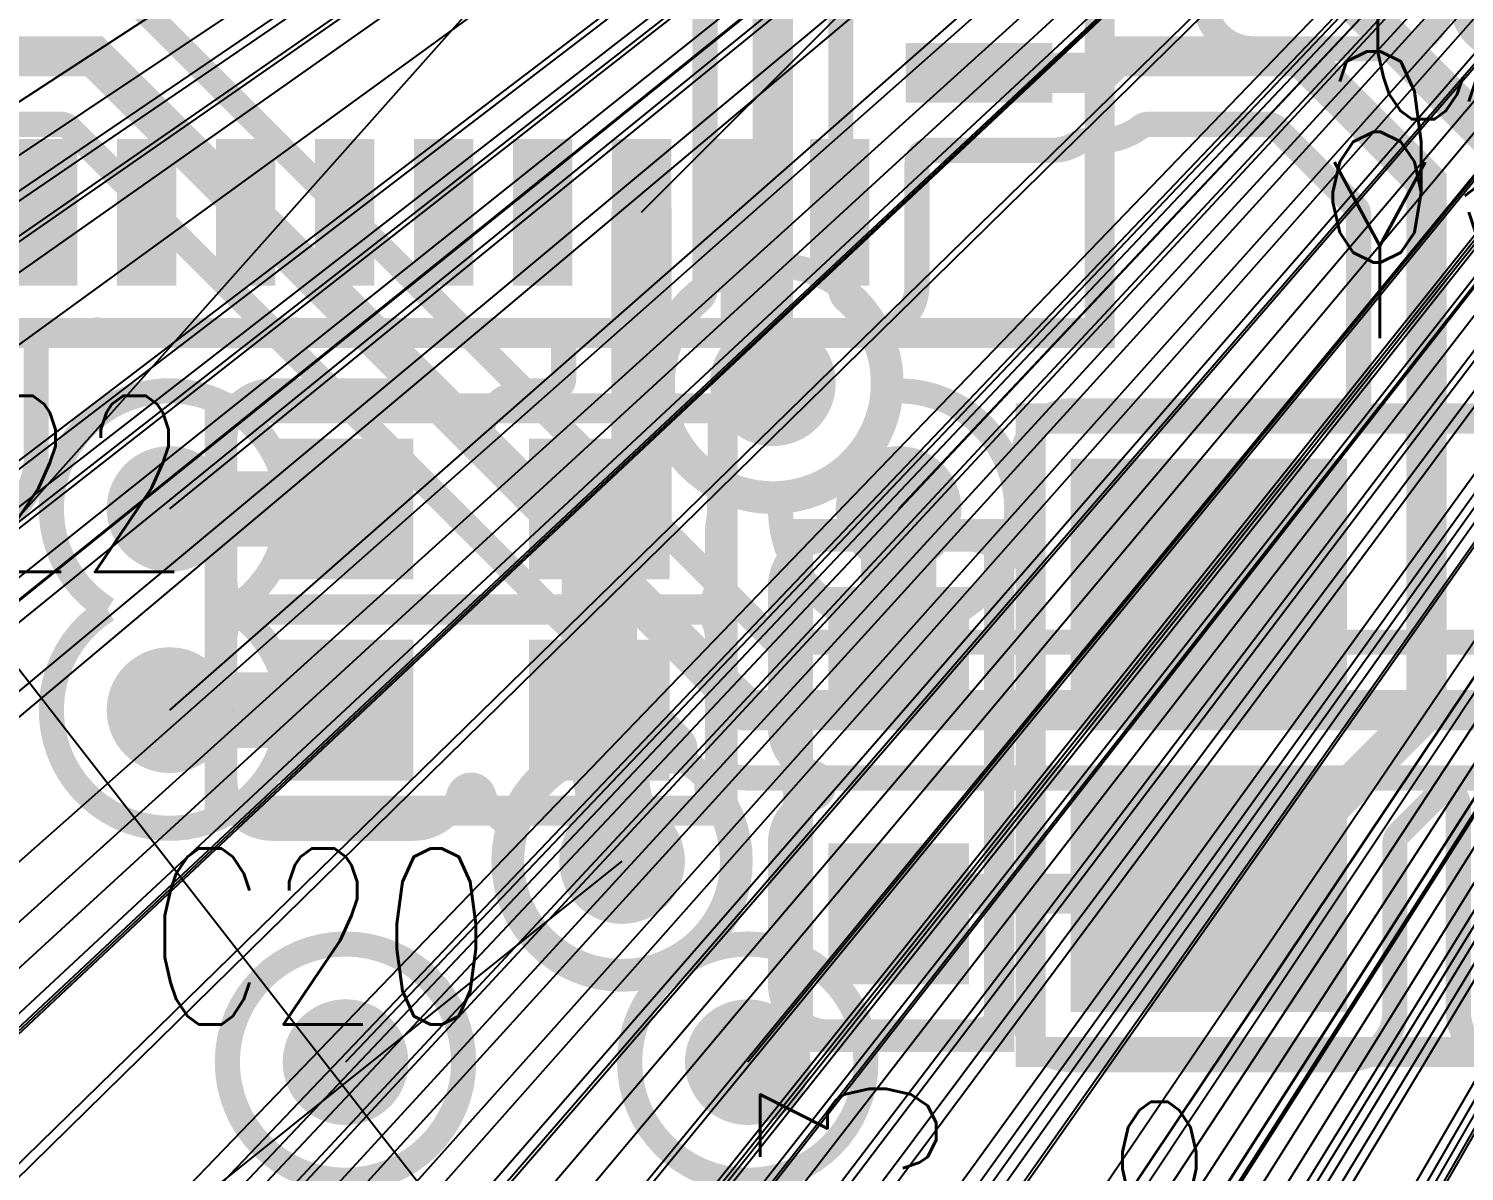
# Model space of a CAD drawing. Extents: x -1.33 to 3.2, y -3.63 to 2.02.
# Drawn here: x -0.368 to -0.0825, y 1.0183 to 1.2455 of the extents above; entities that cross this region are included whole.
import ezdxf
from ezdxf.enums import TextEntityAlignment as Align

# ---------------------------------------------------------------- set-up
doc = ezdxf.new("R2010")
doc.units = 0
for name, pattern in [('SIG_0', [2, 1, 1]), ('SIG_16', [2, 1, 1]), ('SIG_37', [2, 1, 1]), ('SIG_52', [2, 1, 1]), ('SIG_64', [2, 1, 1]), ('SIG_8', [2, 1, 1])]:
    doc.linetypes.add(name, pattern=pattern)
for name, color, linetype in [('ATTRIBUTE_123', 255, 'CONTINUOUS'), ('DRIL_NPLTE_THRU_01', 16, 'CONTINUOUS'), ('DRIL_NPLTE_THRU_02', 106, 'CONTINUOUS'), ('DRIL_NPLTE_THRU_03', 255, 'CONTINUOUS'), ('DRIL_NPLTE_THRU_04', 176, 'CONTINUOUS'), ('DRIL_PLTE_THRU_01', 16, 'CONTINUOUS'), ('DRIL_PLTE_THRU_02', 106, 'CONTINUOUS'), ('DRIL_PLTE_THRU_03', 255, 'CONTINUOUS'), ('DRIL_PLTE_THRU_04', 176, 'CONTINUOUS'), ('DRIL_SYMBOL', 254, 'CONTINUOUS'), ('LINK_00', 254, 'CONTINUOUS'), ('PADS_BOT', 5, 'CONTINUOUS'), ('PADS_INNER', 1, 'CONTINUOUS'), ('PADS_TOP', 1, 'CONTINUOUS'), ('PART_NAME_123', 255, 'CONTINUOUS'), ('PART_NAME_124', 216, 'CONTINUOUS'), ('PART_TOP_2DLINE_123', 255, 'CONTINUOUS'), ('POUR_VIATHERM_01', 1, 'CONTINUOUS'), ('POUR_VIATHERM_02', 112, 'CONTINUOUS'), ('POUR_VIATHERM_03', 222, 'CONTINUOUS'), ('POUR_VIATHERM_04', 5, 'CONTINUOUS'), ('POUR_VOID_01', 1, 'CONTINUOUS'), ('POUR_VOID_02', 112, 'CONTINUOUS'), ('POUR_VOID_03', 222, 'CONTINUOUS'), ('POUR_VOID_04', 5, 'CONTINUOUS'), ('TRACE_01', 1, 'CONTINUOUS'), ('TRACE_04', 5, 'CONTINUOUS'), ('VIAPTS', 34, 'CONTINUOUS')]:
    doc.layers.add(name, color=color, linetype=linetype)
doc.styles.add('W0$005', font='simplex', dxfattribs={"width": 0.75})
doc.styles.add('W0$006', font='simplex', dxfattribs={"width": 0.75})

# ---------------------------------------------------------------- blocks, each defined once
blk = doc.blocks.new('POUR_VOID_695')
at = {"layer": 'POUR_VOID_01', "const_width": 0.005}
for points in [[(-17.0135, -16.6385, -0.331681), (-17.0226, -16.63171, 0.745359), (-17.0274, -16.63171, -0.208676), (-17.0323, -16.63752, 0.513651), (-17.03296, -16.64153), (-17.00545, -16.66904, -0.198912)], [(-17.01419, -16.8595, -0.414214), (-17.02369, -16.85), (-17.02369, -16.80882, 0.668179), (-17.02796, -16.80705), (-17.03557, -16.81467, 0.198912), (-17.03631, -16.81643), (-17.03631, -16.85, -0.414214), (-17.04581, -16.8595), (-17.10081, -16.8595, -0.343906), (-17.11002, -16.85231, 0.585379), (-17.11423, -16.85116, -0.201009), (-17.121, -16.854), (-17.149, -16.854, -0.414214), (-17.1585, -16.8445), (-17.1585, -16.8165, -0.331681), (-17.15171, -16.8074, 0.745359), (-17.15171, -16.8026, -0.331681), (-17.1585, -16.7935), (-17.1585, -16.7655, -0.414214), (-17.149, -16.756), (-17.121, -16.756, -0.190109), (-17.11451, -16.75856, 0.655977), (-17.11031, -16.75673), (-17.11031, -16.74, -0.414214), (-17.10081, -16.7305), (-17.046, -16.7305, 0.414214), (-17.0435, -16.728), (-17.0435, -16.69163, 0.198912), (-17.04423, -16.68986), (-17.05986, -16.67423, 0.198912), (-17.06163, -16.6735), (-17.08531, -16.6735, 0.164078), (-17.08682, -16.67401, -0.164079), (-17.095, -16.67677), (-17.09794, -16.67677, 0.143798), (-17.0993, -16.67716, -0.143799), (-17.10443, -16.67867), (-17.12883, -16.67867, 0.414214), (-17.13133, -16.68117), (-17.13133, -16.70557, -0.319083), (-17.1377, -16.71454, 0.414706), (-17.13924, -16.71773, -0.628636), (-17.16728, -16.74576, 0.516753), (-17.1706, -16.74812), (-17.1706, -16.75, -0.052694), (-17.17094, -16.75324, 0.052694), (-17.171, -16.75376), (-17.171, -16.764, -0.13165), (-17.17227, -16.76875, 0.267944), (-17.17227, -16.77125, -0.13165), (-17.171, -16.776), (-17.171, -16.804, -0.071856), (-17.17139, -16.80669, 0.209821), (-17.17113, -16.80868, -1.474766), (-17.21148, -16.81525, 0.342483), (-17.21279, -16.81248, -0.205913), (-17.2176, -16.80671, 0.745359), (-17.2224, -16.80671, -0.331681), (-17.2315, -16.8135), (-17.2595, -16.8135, -0.414214), (-17.269, -16.804), (-17.269, -16.776, -0.13165), (-17.26773, -16.77125, 0.267944), (-17.26773, -16.76875, -0.13165), (-17.269, -16.764), (-17.269, -16.736, -0.414214), (-17.2595, -16.7265), (-17.2315, -16.7265, -0.331681), (-17.2224, -16.73329, 0.745359), (-17.2176, -16.73329, -0.331681), (-17.2085, -16.7265), (-17.2041, -16.7265, 0.414214), (-17.2016, -16.724), (-17.2016, -16.71757, 0.414214), (-17.2041, -16.71507), (-17.21169, -16.71507, -0.083762), (-17.21481, -16.71454, 0.168706), (-17.21645, -16.71454, -0.083762), (-17.21957, -16.71507), (-17.23138, -16.71507, -0.083762), (-17.23449, -16.71454, 0.168706), (-17.23614, -16.71454, -0.083762), (-17.23925, -16.71507), (-17.25106, -16.71507, -0.083762), (-17.25418, -16.71454, 0.168706), (-17.25582, -16.71454, -0.083762), (-17.25894, -16.71507), (-17.27075, -16.71507, -0.083762), (-17.27386, -16.71454, 0.168706), (-17.27551, -16.71454, -0.083762), (-17.27862, -16.71507), (-17.29043, -16.71507, -0.083762), (-17.29355, -16.71454, 0.168706), (-17.29519, -16.71454, -0.083762), (-17.29831, -16.71507), (-17.304, -16.71507, 0.414214), (-17.3065, -16.71757), (-17.3065, -16.74, -0.198912), (-17.31045, -16.74955), (-17.32545, -16.76455, -0.198912)]]:
    blk.add_lwpolyline(points, format="xyb", dxfattribs=at)
blk = doc.blocks.new('POUR_OUTLINE_677')
blk.add_blockref('POUR_VOID_695', (0, 0))
blk = doc.blocks.new('POUR_VIATHERM_865')
at = {"layer": 'POUR_VIATHERM_01'}
for points in [[(-17.135, -16.7375), (-17.135, -16.7375)], [(-17.1475, -16.75), (-17.1475, -16.75)], [(-17.1225, -16.75), (-17.1225, -16.75)]]:
    blk.add_lwpolyline(points, dxfattribs=at)
blk = doc.blocks.new('POUR_VIATHERM_867')
at = {"layer": 'POUR_VIATHERM_01'}
for points in [[(-17.28, -16.7775), (-17.28, -16.7775)], [(-17.2925, -16.79), (-17.2925, -16.79)], [(-17.2675, -16.79), (-17.2675, -16.79)], [(-17.28, -16.8025), (-17.28, -16.8025)]]:
    blk.add_lwpolyline(points, dxfattribs=at)
blk = doc.blocks.new('POUR_VIATHERM_869')
at = {"layer": 'POUR_VIATHERM_01'}
for points in [[(-17.28, -16.7375), (-17.28, -16.7375)], [(-17.2925, -16.75), (-17.2925, -16.75)], [(-17.2675, -16.75), (-17.2675, -16.75)], [(-17.28, -16.7625), (-17.28, -16.7625)]]:
    blk.add_lwpolyline(points, dxfattribs=at)
blk = doc.blocks.new('POUR_VIATHERM_982')
at = {"layer": 'POUR_VIATHERM_01'}
for points in [[(-17.245, -16.8475), (-17.245, -16.8475)], [(-17.2575, -16.86), (-17.2575, -16.86)], [(-17.2325, -16.86), (-17.2325, -16.86)], [(-17.245, -16.8725), (-17.245, -16.8725)]]:
    blk.add_lwpolyline(points, dxfattribs=at)
blk = doc.blocks.new('POUR_VIATHERM_991')
at = {"layer": 'POUR_VIATHERM_01'}
for points in [[(-17.165, -16.8475), (-17.165, -16.8475)], [(-17.1775, -16.86), (-17.1775, -16.86)], [(-17.1525, -16.86), (-17.1525, -16.86)], [(-17.165, -16.8725), (-17.165, -16.8725)]]:
    blk.add_lwpolyline(points, dxfattribs=at)
blk = doc.blocks.new('POUR_HEADER_0')
for name in ['POUR_OUTLINE_677', 'POUR_VIATHERM_869', 'POUR_VIATHERM_865', 'POUR_VIATHERM_867', 'POUR_VIATHERM_982', 'POUR_VIATHERM_991']:
    blk.add_blockref(name, (18, 18))
blk = doc.blocks.new('POUR_VOID_27')
at = {"layer": 'POUR_VOID_04', "const_width": 0.005}
blk.add_lwpolyline([(-16.976, -16.501), (-16.976, -16.529, -0.13165), (-16.97727, -16.53375, 0.267944), (-16.97727, -16.53625, -0.13165), (-16.976, -16.541), (-16.976, -16.569, -0.13165), (-16.97727, -16.57375, 0.267944), (-16.97727, -16.57625, -0.13165), (-16.976, -16.581), (-16.976, -16.609, -0.13165), (-16.97727, -16.61375, 0.267944), (-16.97727, -16.61625, -0.13165), (-16.976, -16.621), (-16.976, -16.649, -0.414214), (-16.9855, -16.6585), (-17.0135, -16.6585, -0.331681), (-17.0226, -16.65171, 0.745359), (-17.0274, -16.65171, -0.331681), (-17.0365, -16.6585), (-17.0645, -16.6585, -0.414214), (-17.074, -16.649), (-17.074, -16.64608, 0.198912), (-17.07473, -16.64431), (-17.08138, -16.63766, 0.218659), (-17.08334, -16.63694, -1.078704), (-17.08334, -16.59306, 0.218659), (-17.08138, -16.59234), (-17.07473, -16.58569, 0.198912), (-17.074, -16.58392), (-17.074, -16.581, -0.13165), (-17.07273, -16.57625, 0.267944), (-17.07273, -16.57375, -0.13165), (-17.074, -16.569), (-17.074, -16.56108, 0.198912), (-17.07473, -16.55931), (-17.07709, -16.55695, 0.265683), (-17.07949, -16.5563, -1.291875), (-17.07949, -16.5137, 0.265683), (-17.07709, -16.51305), (-17.07473, -16.51069, 0.198912), (-17.074, -16.50892), (-17.074, -16.50798, 0.52223), (-17.07737, -16.50563, -3.712306), (-17.06329, -16.48859, 0.463102), (-17.06083, -16.4915), (-17.0365, -16.4915, -0.331681), (-17.0274, -16.49829, 0.745359), (-17.0226, -16.49829, -0.331681), (-17.0135, -16.4915), (-16.9855, -16.4915, -0.414214)], format="xyb", close=True, dxfattribs=at)
blk = doc.blocks.new('POUR_VOID_12')
at = {"layer": 'POUR_VOID_04', "const_width": 0.005}
for points in [[(-16.71163, -16.8035), (-17.165, -16.8035, -0.090521), (-17.16977, -16.80263, 0.757219), (-17.17263, -16.8065, -8.133027), (-17.18101, -16.79992, 0.832548), (-17.17822, -16.79587), (-17.29986, -16.67423, 0.198912), (-17.30163, -16.6735), (-17.33, -16.6735, -0.198912), (-17.33955, -16.66955), (-17.35535, -16.65374, 0.927493), (-17.35913, -16.65699, -0.160097), (-17.3565, -16.665), (-17.3565, -16.70721, 0.529202), (-17.35308, -16.70954, -0.844903), (-17.33063, -16.74666, 0.218159), (-17.3315, -16.74855), (-17.3315, -16.84, -0.198912), (-17.33545, -16.84955), (-17.47577, -16.98986, 0.198912)], [(-17.1465, -16.37663), (-17.1465, -16.70645, 0.218159), (-17.14563, -16.70834, -2.690856), (-17.17437, -16.70834, 0.218159), (-17.1735, -16.70645), (-17.1735, -16.38363, 0.668179)], [(-17.28545, -16.65045), (-17.16014, -16.77577, 0.198912), (-17.15837, -16.7765), (-16.705, -16.7765, -0.198912)]]:
    blk.add_lwpolyline(points, format="xyb", dxfattribs=at)
blk = doc.blocks.new('POUR_OUTLINE_4')
for name in ['POUR_VOID_12', 'POUR_VOID_27']:
    blk.add_blockref(name, (0, 0))
blk = doc.blocks.new('POUR_VIATHERM_180')
at = {"layer": 'POUR_VIATHERM_04'}
for points in [[(-17.135, -16.7375), (-17.135, -16.7375)], [(-17.1475, -16.75), (-17.1475, -16.75)], [(-17.1225, -16.75), (-17.1225, -16.75)], [(-17.135, -16.7625), (-17.135, -16.7625)]]:
    blk.add_lwpolyline(points, dxfattribs=at)
blk = doc.blocks.new('POUR_VIATHERM_182')
at = {"layer": 'POUR_VIATHERM_04'}
for points in [[(-17.28, -16.7775), (-17.28, -16.7775)], [(-17.2925, -16.79), (-17.2925, -16.79)], [(-17.2675, -16.79), (-17.2675, -16.79)], [(-17.28, -16.8025), (-17.28, -16.8025)]]:
    blk.add_lwpolyline(points, dxfattribs=at)
blk = doc.blocks.new('POUR_VIATHERM_184')
at = {"layer": 'POUR_VIATHERM_04'}
for points in [[(-17.28, -16.7375), (-17.28, -16.7375)], [(-17.2925, -16.75), (-17.2925, -16.75)], [(-17.2675, -16.75), (-17.2675, -16.75)], [(-17.28, -16.7625), (-17.28, -16.7625)]]:
    blk.add_lwpolyline(points, dxfattribs=at)
blk = doc.blocks.new('POUR_VIATHERM_266')
at = {"layer": 'POUR_VIATHERM_04'}
for points in [[(-17.245, -16.8475), (-17.245, -16.8475)], [(-17.2575, -16.86), (-17.2575, -16.86)], [(-17.2325, -16.86), (-17.2325, -16.86)], [(-17.245, -16.8725), (-17.245, -16.8725)]]:
    blk.add_lwpolyline(points, dxfattribs=at)
blk = doc.blocks.new('POUR_VIATHERM_275')
at = {"layer": 'POUR_VIATHERM_04'}
for points in [[(-17.165, -16.8475), (-17.165, -16.8475)], [(-17.1775, -16.86), (-17.1775, -16.86)], [(-17.1525, -16.86), (-17.1525, -16.86)], [(-17.165, -16.8725), (-17.165, -16.8725)]]:
    blk.add_lwpolyline(points, dxfattribs=at)
blk = doc.blocks.new('POUR_HEADER_1')
for name in ['POUR_OUTLINE_4', 'POUR_VIATHERM_184', 'POUR_VIATHERM_180', 'POUR_VIATHERM_182', 'POUR_VIATHERM_266', 'POUR_VIATHERM_275']:
    blk.add_blockref(name, (18, 18))
blk = doc.blocks.new('POUR_VOID_1972')
at = {"layer": 'POUR_VOID_02', "const_width": 0.005}
blk.add_lwpolyline([(-17.1835, -16.725, 1), (-17.1365, -16.725, 1)], format="xyb", close=True, dxfattribs=at)
blk = doc.blocks.new('POUR_VOID_1971')
at = {"layer": 'POUR_VOID_02', "const_width": 0.005}
blk.add_lwpolyline([(-17.2135, -16.82, 1), (-17.1665, -16.82, 1)], format="xyb", close=True, dxfattribs=at)
blk = doc.blocks.new('POUR_OUTLINE_1921')
for name in ['POUR_VOID_1972', 'POUR_VOID_1971']:
    blk.add_blockref(name, (0, 0))
blk = doc.blocks.new('POUR_VIATHERM_2120')
at = {"layer": 'POUR_VIATHERM_02'}
for points in [[(-17.135, -16.7375), (-17.135, -16.7375)], [(-17.1475, -16.75), (-17.1475, -16.75)], [(-17.1225, -16.75), (-17.1225, -16.75)], [(-17.135, -16.7625), (-17.135, -16.7625)]]:
    blk.add_lwpolyline(points, dxfattribs=at)
blk = doc.blocks.new('POUR_VIATHERM_2122')
at = {"layer": 'POUR_VIATHERM_02'}
for points in [[(-17.28, -16.7775), (-17.28, -16.7775)], [(-17.2925, -16.79), (-17.2925, -16.79)], [(-17.2675, -16.79), (-17.2675, -16.79)], [(-17.28, -16.8025), (-17.28, -16.8025)]]:
    blk.add_lwpolyline(points, dxfattribs=at)
blk = doc.blocks.new('POUR_VIATHERM_2124')
at = {"layer": 'POUR_VIATHERM_02'}
for points in [[(-17.28, -16.7375), (-17.28, -16.7375)], [(-17.2925, -16.75), (-17.2925, -16.75)], [(-17.2675, -16.75), (-17.2675, -16.75)], [(-17.28, -16.7625), (-17.28, -16.7625)]]:
    blk.add_lwpolyline(points, dxfattribs=at)
blk = doc.blocks.new('POUR_VIATHERM_2207')
at = {"layer": 'POUR_VIATHERM_02'}
for points in [[(-17.245, -16.8475), (-17.245, -16.8475)], [(-17.2575, -16.86), (-17.2575, -16.86)], [(-17.2325, -16.86), (-17.2325, -16.86)], [(-17.245, -16.8725), (-17.245, -16.8725)]]:
    blk.add_lwpolyline(points, dxfattribs=at)
blk = doc.blocks.new('POUR_VIATHERM_2216')
at = {"layer": 'POUR_VIATHERM_02'}
for points in [[(-17.165, -16.8475), (-17.165, -16.8475)], [(-17.1775, -16.86), (-17.1775, -16.86)], [(-17.1525, -16.86), (-17.1525, -16.86)], [(-17.165, -16.8725), (-17.165, -16.8725)]]:
    blk.add_lwpolyline(points, dxfattribs=at)
blk = doc.blocks.new('POUR_HEADER_2')
for name in ['POUR_OUTLINE_1921', 'POUR_VIATHERM_2124', 'POUR_VIATHERM_2120', 'POUR_VIATHERM_2122', 'POUR_VIATHERM_2207', 'POUR_VIATHERM_2216']:
    blk.add_blockref(name, (18, 18))
blk = doc.blocks.new('POUR_VOID_1766')
at = {"layer": 'POUR_VOID_03', "const_width": 0.005}
blk.add_lwpolyline([(-17.29234, -16.77, -3.525319), (-17.26766, -16.77, -3.525319)], format="xyb", close=True, dxfattribs=at)
blk = doc.blocks.new('POUR_VOID_1765')
at = {"layer": 'POUR_VOID_03', "const_width": 0.005}
blk.add_lwpolyline([(-17.2685, -16.86, 1), (-17.2215, -16.86, 1)], format="xyb", close=True, dxfattribs=at)
blk = doc.blocks.new('POUR_VOID_1735')
at = {"layer": 'POUR_VOID_03', "const_width": 0.005}
blk.add_lwpolyline([(-17.13655, -16.72655, -2.65935), (-17.15845, -16.74845, -2.65935)], format="xyb", close=True, dxfattribs=at)
blk = doc.blocks.new('POUR_VOID_1734')
at = {"layer": 'POUR_VOID_03', "const_width": 0.005}
blk.add_lwpolyline([(-17.1885, -16.86, 1), (-17.1415, -16.86, 1)], format="xyb", close=True, dxfattribs=at)
blk = doc.blocks.new('POUR_OUTLINE_1392')
for name in ['POUR_VOID_1735', 'POUR_VOID_1766', 'POUR_VOID_1765', 'POUR_VOID_1734']:
    blk.add_blockref(name, (0, 0))
blk = doc.blocks.new('POUR_VIATHERM_1909')
at = {"layer": 'POUR_VIATHERM_03'}
for points in [[(-17.19, -16.8075), (-17.19, -16.8075)], [(-17.2025, -16.82), (-17.2025, -16.82)], [(-17.1775, -16.82), (-17.1775, -16.82)], [(-17.19, -16.8325), (-17.19, -16.8325)]]:
    blk.add_lwpolyline(points, dxfattribs=at)
blk = doc.blocks.new('POUR_HEADER_3')
for name in ['POUR_OUTLINE_1392', 'POUR_VIATHERM_1909']:
    blk.add_blockref(name, (18, 15.915))
blk = doc.blocks.new('SMOOTH_0$006')
at = {"const_width": 0.003}
blk.add_lwpolyline([(-0.0015, 0, 1), (0.0015, 0, 1)], format="xyb", close=True, dxfattribs=at)
blk = doc.blocks.new('PART_BODY_TOP_24')
at = {"layer": 'PART_TOP_2DLINE_123', "const_width": 0.006}
blk.add_lwpolyline([(-0.05, -0.02), (0.05, -0.02), (0.05, 0.02), (-0.05, 0.02)], close=True, dxfattribs=at)
at = {"layer": 'PART_TOP_2DLINE_123'}
for p in [(-0.05, 0.02), (0.05, 0.02), (-0.05, -0.02), (0.05, -0.02)]:
    blk.add_blockref('SMOOTH_0$006', p, dxfattribs=at)
blk = doc.blocks.new('DRIL_HOLE_0')
blk.add_lwpolyline([(0, 0, 1), (0, 0, 1)], format="xyb", close=True)
blk = doc.blocks.new('PAD_10')
blk.add_lwpolyline([(0, 0, 1), (0, 0, 1)], format="xyb", close=True)
blk = doc.blocks.new('PAD_12')
at = {"const_width": 0.028}
blk.add_lwpolyline([(-0.014, 0), (0.014, 0)], dxfattribs=at)
blk = doc.blocks.new('STK_TOP_8')
at = {"layer": 'DRIL_PLTE_THRU_01'}
blk.add_blockref('DRIL_HOLE_0', (0, 0), dxfattribs=at)
at = {"layer": 'DRIL_PLTE_THRU_02'}
blk.add_blockref('DRIL_HOLE_0', (0, 0), dxfattribs=at)
at = {"layer": 'DRIL_PLTE_THRU_03'}
blk.add_blockref('DRIL_HOLE_0', (0, 0), dxfattribs=at)
at = {"layer": 'DRIL_PLTE_THRU_04'}
blk.add_blockref('DRIL_HOLE_0', (0, 0), dxfattribs=at)
at = {"layer": 'PADS_BOT'}
blk.add_blockref('PAD_10', (0, 0), dxfattribs=at)
at = {"layer": 'PADS_INNER'}
blk.add_blockref('PAD_10', (0, 0), dxfattribs=at)
at = {"layer": 'PADS_TOP'}
blk.add_blockref('PAD_12', (0, 0), dxfattribs=at)
blk = doc.blocks.new('SYM_TOP_6')
for name, p in [('PART_BODY_TOP_24', (0, 0)), ('STK_TOP_8', (-0.0255, 0)), ('STK_TOP_8', (0.0255, 0))]:
    blk.add_blockref(name, p)
blk = doc.blocks.new('PART_TOP_18')
blk.add_blockref('SYM_TOP_6', (0, 0))
at = {"layer": 'PART_NAME_123', "style": 'W0$005', "width": 0.75}
blk.add_text('C20', height=0.035, rotation=-180, dxfattribs=at).set_placement((0.03, 0.045), align=Align.MIDDLE_CENTER)
blk = doc.blocks.new('PART_TOP_20')
blk.add_blockref('SYM_TOP_6', (0, 0))
at = {"layer": 'PART_NAME_123', "style": 'W0$005', "width": 0.75}
blk.add_text('C22', height=0.035, rotation=-180, dxfattribs=at).set_placement((0.09, -0.005), align=Align.MIDDLE_CENTER)
blk = doc.blocks.new('PART_TOP_28')
blk.add_blockref('SYM_TOP_6', (0, 0))
at = {"layer": 'PART_NAME_123', "style": 'W0$005', "width": 0.75}
blk.add_text('C3', height=0.035, dxfattribs=at).set_placement((-0.08, 0.01), align=Align.MIDDLE_CENTER)
blk = doc.blocks.new('STK_BOT_8')
at = {"layer": 'DRIL_PLTE_THRU_01'}
blk.add_blockref('DRIL_HOLE_0', (0, 0), dxfattribs=at)
at = {"layer": 'DRIL_PLTE_THRU_02'}
blk.add_blockref('DRIL_HOLE_0', (0, 0), dxfattribs=at)
at = {"layer": 'DRIL_PLTE_THRU_03'}
blk.add_blockref('DRIL_HOLE_0', (0, 0), dxfattribs=at)
at = {"layer": 'DRIL_PLTE_THRU_04'}
blk.add_blockref('DRIL_HOLE_0', (0, 0), dxfattribs=at)
at = {"layer": 'PADS_BOT'}
blk.add_blockref('PAD_12', (0, 0), dxfattribs=at)
at = {"layer": 'PADS_INNER'}
blk.add_blockref('PAD_10', (0, 0), dxfattribs=at)
at = {"layer": 'PADS_TOP'}
blk.add_blockref('PAD_10', (0, 0), dxfattribs=at)
blk = doc.blocks.new('SYM_BOT_6')
for p in [(-0.0255, 0), (0.0255, 0)]:
    blk.add_blockref('STK_BOT_8', p)
blk = doc.blocks.new('PART_BOT_61')
blk.add_blockref('SYM_BOT_6', (0, 0))
at = {"layer": 'PART_NAME_124', "style": 'W0$006', "width": 0.75}
blk.add_text('C6', height=0.042, rotation=180, dxfattribs=at).set_placement((0, 0.045), align=Align.MIDDLE_CENTER)
blk = doc.blocks.new('PART_TOP_83')
blk.add_blockref('SYM_TOP_6', (0, 0))
at = {"layer": 'PART_NAME_123', "style": 'W0$005', "width": 0.75}
blk.add_text('C8', height=0.035, dxfattribs=at).set_placement((0.005, -0.04), align=Align.MIDDLE_CENTER)
blk = doc.blocks.new('PART_BODY_TOP_31')
at = {"layer": 'PART_TOP_2DLINE_123', "const_width": 0.006}
blk.add_lwpolyline([(-0.16, -0.16), (0.16, -0.16), (0.16, 0.16), (-0.16, 0.16)], close=True, dxfattribs=at)
at = {"layer": 'PART_TOP_2DLINE_123'}
blk.add_blockref('SMOOTH_0$006', (0.16, -0.16), dxfattribs=at)
blk = doc.blocks.new('PAD_30')
at = {"const_width": 0.01181}
blk.add_lwpolyline([(-0.01457, 0), (0.01457, 0)], dxfattribs=at)
blk = doc.blocks.new('STK_TOP_22')
at = {"layer": 'DRIL_NPLTE_THRU_01'}
blk.add_blockref('DRIL_HOLE_0', (0, 0), dxfattribs=at)
at = {"layer": 'DRIL_NPLTE_THRU_02'}
blk.add_blockref('DRIL_HOLE_0', (0, 0), dxfattribs=at)
at = {"layer": 'DRIL_NPLTE_THRU_03'}
blk.add_blockref('DRIL_HOLE_0', (0, 0), dxfattribs=at)
at = {"layer": 'DRIL_NPLTE_THRU_04'}
blk.add_blockref('DRIL_HOLE_0', (0, 0), dxfattribs=at)
at = {"layer": 'PADS_BOT'}
blk.add_blockref('PAD_10', (0, 0), dxfattribs=at)
at = {"layer": 'PADS_INNER'}
blk.add_blockref('PAD_10', (0, 0), dxfattribs=at)
at = {"layer": 'PADS_TOP', "rotation": 90}
blk.add_blockref('PAD_30', (0, 0), dxfattribs=at)
blk = doc.blocks.new('STK_TOP_21')
at = {"layer": 'DRIL_NPLTE_THRU_01'}
blk.add_blockref('DRIL_HOLE_0', (0, 0), dxfattribs=at)
at = {"layer": 'DRIL_NPLTE_THRU_02'}
blk.add_blockref('DRIL_HOLE_0', (0, 0), dxfattribs=at)
at = {"layer": 'DRIL_NPLTE_THRU_03'}
blk.add_blockref('DRIL_HOLE_0', (0, 0), dxfattribs=at)
at = {"layer": 'DRIL_NPLTE_THRU_04'}
blk.add_blockref('DRIL_HOLE_0', (0, 0), dxfattribs=at)
at = {"layer": 'PADS_BOT'}
blk.add_blockref('PAD_10', (0, 0), dxfattribs=at)
at = {"layer": 'PADS_INNER'}
blk.add_blockref('PAD_10', (0, 0), dxfattribs=at)
at = {"layer": 'PADS_TOP'}
blk.add_blockref('PAD_30', (0, 0), dxfattribs=at)
blk = doc.blocks.new('SYM_TOP_13')
for name, p in [('PART_BODY_TOP_31', (0, 0)), ('STK_TOP_21', (0.136, -0.10827)), ('STK_TOP_22', (-0.04921, -0.136)), ('STK_TOP_22', (-0.02953, -0.136)), ('STK_TOP_22', (-0.00984, -0.136)), ('STK_TOP_22', (0.00984, -0.136)), ('STK_TOP_22', (0.02953, -0.136)), ('STK_TOP_22', (0.04921, -0.136)), ('STK_TOP_22', (0.0689, -0.136)), ('STK_TOP_22', (0.08858, -0.136)), ('STK_TOP_22', (0.10827, -0.136))]:
    blk.add_blockref(name, p)
blk = doc.blocks.new('PART_TOP_135')
blk.add_blockref('SYM_TOP_13', (0, 0))
blk = doc.blocks.new('PART_BODY_TOP_34')
at = {"layer": 'PART_TOP_2DLINE_123', "const_width": 0.006}
blk.add_lwpolyline([(-0.07874, 0.06299), (0.07874, 0.06299), (0.07874, -0.06299), (-0.07874, -0.06299)], close=True, dxfattribs=at)
at = {"layer": 'PART_TOP_2DLINE_123'}
for p in [(-0.07874, 0.06299), (0.07874, 0.06299), (-0.07874, -0.06299), (0.07874, -0.06299)]:
    blk.add_blockref('SMOOTH_0$006', p, dxfattribs=at)
blk = doc.blocks.new('PAD_34')
at = {"const_width": 0.047}
blk.add_lwpolyline([(-0.0275, 0), (0.0275, 0)], dxfattribs=at)
blk = doc.blocks.new('STK_TOP_25')
at = {"layer": 'DRIL_PLTE_THRU_01'}
blk.add_blockref('DRIL_HOLE_0', (0, 0), dxfattribs=at)
at = {"layer": 'DRIL_PLTE_THRU_02'}
blk.add_blockref('DRIL_HOLE_0', (0, 0), dxfattribs=at)
at = {"layer": 'DRIL_PLTE_THRU_03'}
blk.add_blockref('DRIL_HOLE_0', (0, 0), dxfattribs=at)
at = {"layer": 'DRIL_PLTE_THRU_04'}
blk.add_blockref('DRIL_HOLE_0', (0, 0), dxfattribs=at)
at = {"layer": 'PADS_BOT'}
blk.add_blockref('PAD_10', (0, 0), dxfattribs=at)
at = {"layer": 'PADS_INNER'}
blk.add_blockref('PAD_10', (0, 0), dxfattribs=at)
at = {"layer": 'PADS_TOP'}
blk.add_blockref('PAD_34', (0, 0), dxfattribs=at)
blk = doc.blocks.new('SYM_TOP_16')
for name, p in [('PART_BODY_TOP_34', (0, 0)), ('STK_TOP_25', (-0.04331, 0.0315)), ('STK_TOP_25', (0.04331, 0.0315)), ('STK_TOP_25', (-0.04331, -0.0315)), ('STK_TOP_25', (0.04331, -0.0315))]:
    blk.add_blockref(name, p)
blk = doc.blocks.new('PART_TOP_137')
blk.add_blockref('SYM_TOP_16', (0, 0))
at = {"layer": 'ATTRIBUTE_123', "style": 'W0$005', "width": 0.75}
blk.add_text('o', height=0.035, dxfattribs=at).set_placement((-0.05315, -0.07874), align=Align.MIDDLE_CENTER)
at = {"layer": 'PART_NAME_123', "style": 'W0$005', "width": 0.75}
blk.add_text('Y1', height=0.035, dxfattribs=at).set_placement((0.00197, 0.09646), align=Align.MIDDLE_CENTER)
blk = doc.blocks.new('SMOOTH_0$015')
at = {"const_width": 0.0075}
blk.add_lwpolyline([(-0.00375, 0, 1), (0.00375, 0, 1)], format="xyb", close=True, dxfattribs=at)
blk = doc.blocks.new('SMOOTH_0$008')
at = {"const_width": 0.004}
blk.add_lwpolyline([(-0.002, 0, 1), (0.002, 0, 1)], format="xyb", close=True, dxfattribs=at)
blk = doc.blocks.new('SMOOTH_0$012')
at = {"const_width": 0.006}
blk.add_lwpolyline([(-0.003, 0, 1), (0.003, 0, 1)], format="xyb", close=True, dxfattribs=at)
blk = doc.blocks.new('DRIL_SYMBOL_0$012')
at = {"layer": 'DRIL_SYMBOL', "const_width": 0.002}
for points in [[(0, -0.01), (0, 0.01)], [(-0.01, 0), (0.01, 0)]]:
    blk.add_lwpolyline(points, dxfattribs=at)
blk = doc.blocks.new('DRIL_HOLE_0$012')
at = {"const_width": 0.006}
blk.add_lwpolyline([(-0.003, 0, 1), (0.003, 0, 1)], format="xyb", close=True, dxfattribs=at)
blk.add_blockref('DRIL_SYMBOL_0$012', (0, 0))
blk = doc.blocks.new('PAD_66')
at = {"const_width": 0.0125}
blk.add_lwpolyline([(0, -0.00625, 1), (0, 0.00625, 1)], format="xyb", close=True, dxfattribs=at)
blk = doc.blocks.new('STK_TOP_3')
at = {"layer": 'DRIL_PLTE_THRU_01'}
blk.add_blockref('DRIL_HOLE_0$012', (0, 0), dxfattribs=at)
at = {"layer": 'DRIL_PLTE_THRU_02'}
blk.add_blockref('DRIL_HOLE_0$012', (0, 0), dxfattribs=at)
at = {"layer": 'DRIL_PLTE_THRU_03'}
blk.add_blockref('DRIL_HOLE_0$012', (0, 0), dxfattribs=at)
at = {"layer": 'DRIL_PLTE_THRU_04'}
blk.add_blockref('DRIL_HOLE_0$012', (0, 0), dxfattribs=at)
at = {"layer": 'PADS_BOT'}
blk.add_blockref('PAD_66', (0, 0), dxfattribs=at)
at = {"layer": 'PADS_INNER'}
blk.add_blockref('PAD_66', (0, 0), dxfattribs=at)
at = {"layer": 'PADS_TOP'}
blk.add_blockref('PAD_66', (0, 0), dxfattribs=at)
blk = doc.blocks.new('SYM_TOP_1')
blk.add_blockref('STK_TOP_3', (0, 0))

msp = doc.modelspace()

# ---------------------------------------------------------------- linework, layer by layer
at = {"layer": 'LINK_00', "linetype": 'SIG_0'}
for p, q in [((0.5, 0), (-0.955, 1.87)), ((0.28, 1.655), (-1.065, 0.535)), ((0.28, 1.655), (-1.065, -0.065)), ((0.28, 1.655), (-1.065, 0.05)), ((0.28, 1.655), (-1.065, 0.72)), ((0.28, 1.655), (-1.065, 0.15)), ((0.28, 1.655), (-1.065, 0.63)), ((0.28, 1.655), (-1.065, 0.245)), ((0.28, 1.655), (-1.065, 0.335)), ((0.28, 1.655), (-1.065, 0.44)), ((0.28, 1.655), (-1.025, 0.605)), ((0.28, 1.655), (-1.02, 0)), ((0.28, 1.655), (-0.976, 0.815)), ((0.28, 1.655), (-0.975, 0.675)), ((0.28, 1.655), (-0.975, 0.08)), ((0.28, 1.655), (-0.9745, 0.18)), ((0.28, 1.655), (-0.9745, 0.125)), ((0.28, 1.655), (-0.965, 0.34)), ((0.28, 1.655), (-0.965, -0.065)), ((0.28, 1.655), (-0.94, 0.6295)), ((0.28, 1.655), (-0.91579, 0.41374)), ((0.28, 1.655), (-0.905, 0.005)), ((0.28, 1.655), (-0.885, 0.125)), ((0.28, 1.655), (-0.865, 0.33)), ((0.28, 1.655), (-0.865, -0.065)), ((0.28, 1.655), (-0.85, 0.655)), ((0.28, 1.655), (-0.845, 0.24)), ((0.28, 1.655), (-0.84, 0.7855)), ((0.28, 1.655), (-0.84, 0.4345)), ((0.28, 1.655), (-0.835, 0.07)), ((0.28, 1.655), (-0.825, 0.005)), ((0.28, 1.655), (-0.825, 0.225)), ((0.28, 1.655), (-0.82, 0.88)), ((0.28, 1.655), (-0.81, 0.655)), ((0.28, 1.655), (-0.8, 0.7855)), ((0.28, 1.655), (-0.8, 0.4345)), ((0.28, 1.655), (-0.785, 0.155)), ((0.28, 1.655), (-0.775, -0.065)), ((0.28, 1.655), (-0.76, 0.945)), ((0.28, 1.655), (-0.755, 0.815)), ((0.28, 1.655), (-0.75, 0)), ((0.28, 1.655), (-0.75, 0.3395)), ((0.28, 1.655), (-0.74, 0.705)), ((0.28, 1.655), (-0.7205, 0.235)), ((0.28, 1.655), (-0.72, 0.085)), ((0.28, 1.655), (-0.715, 0.965)), ((0.28, 1.655), (-0.705, 0.3395)), ((0.28, 1.655), (-0.69, 0.16)), ((0.28, 1.655), (-0.69, 0.61)), ((0.28, 1.655), (-0.66, 0.7755)), ((0.28, 1.655), (-0.66, 0.905)), ((0.28, 1.655), (-0.655, 1.045)), ((0.28, 1.655), (-0.63, 0.235)), ((0.28, 1.655), (-0.62, 0.11)), ((0.28, 1.655), (-0.62, 0.7755)), ((0.28, 1.655), (-0.58, 0.29)), ((0.28, 1.655), (-0.58, 0.17)), ((0.28, 1.655), (-0.57, 1.005)), ((0.28, 1.655), (-0.5395, 0.41)), ((0.28, 1.655), (-0.5395, 0.37)), ((0.28, 1.655), (-0.535, 0.235)), ((0.28, 1.655), (-0.525, 1.07)), ((0.28, 1.655), (-0.5245, 0.77)), ((0.28, 1.655), (-0.5245, 0.73)), ((0.28, 1.655), (-0.52, 0.905)), ((0.28, 1.655), (-0.52, 0.46)), ((0.28, 1.655), (-0.5145, 1.115)), ((0.28, 1.655), (-0.505, 0.285)), ((0.28, 1.655), (-0.49, 0.6905)), ((0.28, 1.655), (-0.48, 1.06)), ((0.28, 1.655), (-0.46, 0.8)), ((0.28, 1.655), (-0.45, 0.4495)), ((0.28, 1.655), (-0.43, 0.99)), ((0.28, 1.655), (-0.43, 0.7005)), ((0.28, 1.655), (-0.395, 0.93)), ((0.28, 1.655), (-0.39, 0.84)), ((0.28, 1.655), (-0.35, 0.985)), ((0.28, 1.655), (-0.34, 1.11)), ((0.28, 1.655), (-0.34, 1.15)), ((0.28, 1.655), (-0.33, 0.655)), ((0.28, 1.655), (-0.32, 0.815)), ((0.28, 1.655), (-0.305, 1.04)), ((0.28, 1.655), (-0.3, 0.89)), ((0.28, 1.655), (-0.28, 0.955)), ((0.28, 1.655), (-0.265, 0.75)), ((0.28, 1.655), (-0.225, 1.04)), ((0.28, 1.655), (-0.22, 0.875)), ((0.28, 1.655), (-0.21, 0.805)), ((0.28, 1.655), (-0.195, 1.15)), ((0.28, 1.655), (-0.195, 0.955)), ((0.28, 1.655), (-0.13, 0.99))]:
    msp.add_line(p, q, dxfattribs=at)
at = {"layer": 'LINK_00', "linetype": 'SIG_52'}
for p, q in [((-0.88, 0.575), (-0.035, 1.525)), ((-0.2461, 1.209), (-0.179, 1.2761)), ((-0.88, 0.575), (-0.25, 1.08))]:
    msp.add_line(p, q, dxfattribs=at)
at = {"layer": 'TRACE_01', "linetype": 'SIG_16', "const_width": 0.008}
msp.add_lwpolyline([(-0.04669, 1.1365), (-0.065, 1.1365), (-0.065, 1.17), (-0.075, 1.18), (-0.075, 1.22142), (-0.10858, 1.255), (-0.15358, 1.255), (-0.155, 1.25642), (-0.179, 1.25642)], dxfattribs=at)
at = {"layer": 'TRACE_01', "linetype": 'SIG_8', "const_width": 0.008}
for points in [[(-0.179, 1.23673), (-0.155, 1.23673), (-0.15173, 1.24)], [(-0.13331, 1.0735), (-0.13331, 1.075), (-0.125, 1.075), (-0.09, 1.11), (-0.09, 1.215), (-0.115, 1.24), (-0.15173, 1.24)], [(-0.195, 1.0695), (-0.194, 1.0735), (-0.13331, 1.0735)]]:
    msp.add_lwpolyline(points, dxfattribs=at)
at = {"layer": 'TRACE_01', "linetype": 'SIG_52'}
for points, const_width in [([(-0.2545, 1.15), (-0.2461, 1.15), (-0.2461, 1.209)], 0.012), ([(-0.2545, 1.11), (-0.2545, 1.15)], 0.015), ([(-0.25, 1.08), (-0.2495, 1.08), (-0.2545, 1.11)], 0.015)]:
    msp.add_lwpolyline(points, dxfattribs=dict(at, const_width=const_width))
at = {"layer": 'TRACE_01', "linetype": 'SIG_64', "const_width": 0.008}
msp.add_lwpolyline([(-0.22, 1.175), (-0.225, 1.185), (-0.22642, 1.185), (-0.22642, 1.209)], dxfattribs=at)
at = {"layer": 'TRACE_01', "linetype": 'SIG_0', "const_width": 0.015}
for points in [[(-0.34, 1.15), (-0.3055, 1.15)], [(-0.195, 1.1205), (-0.195, 1.15)], [(-0.34, 1.11), (-0.3055, 1.11)]]:
    msp.add_lwpolyline(points, dxfattribs=at)
at = {"layer": 'TRACE_04', "linetype": 'SIG_64', "const_width": 0.008}
msp.add_lwpolyline([(-0.22, 1.175), (-0.22, 1.53), (-0.01, 1.74), (0.045, 1.74), (0.07, 1.765), (0.095, 1.765)], dxfattribs=at)
at = {"layer": 'TRACE_04', "linetype": 'SIG_37', "const_width": 0.008}
msp.add_lwpolyline([(-0.505, 1.435), (-0.48, 1.435), (-0.42, 1.375), (-0.42, 1.27), (-0.39, 1.24), (-0.355, 1.24), (-0.225, 1.11), (0.235, 1.11), (0.28, 1.065), (0.67, 1.065), (0.695, 1.04)], dxfattribs=at)

# ---------------------------------------------------------------- block references
at = {"linetype": 'SIG_0'}
for name in ['POUR_HEADER_0', 'POUR_HEADER_1', 'POUR_HEADER_2']:
    msp.add_blockref(name, (-1.06, -0.1), dxfattribs=at)
at = {"linetype": 'SIG_52'}
msp.add_blockref('POUR_HEADER_3', (-1.06, 1.985), dxfattribs=at)
for name, p in [('PART_TOP_135', (-0.315, 1.345)), ('PART_TOP_83', (-0.085, 1.285)), ('PART_TOP_137', (-0.09, 1.105))]:
    msp.add_blockref(name, p)
at = {"xscale": -1, "rotation": -180}
msp.add_blockref('PART_BOT_61', (-0.085, 1.265), dxfattribs=at)
for name, p, rotation in [('PART_TOP_20', (-0.28, 1.15), 180), ('PART_TOP_28', (-0.195, 1.095), 90), ('PART_TOP_18', (-0.28, 1.11), 180)]:
    msp.add_blockref(name, p, dxfattribs=dict(rotation=rotation))
at = {"layer": 'TRACE_01'}
for name, p in [('SMOOTH_0$008', (-0.15173, 1.24)), ('SMOOTH_0$008', (-0.15173, 1.24)), ('SMOOTH_0$008', (-0.115, 1.24)), ('SMOOTH_0$008', (-0.179, 1.23673)), ('SMOOTH_0$008', (-0.155, 1.23673)), ('SMOOTH_0$008', (-0.09, 1.215)), ('SMOOTH_0$012', (-0.2461, 1.209)), ('SMOOTH_0$008', (-0.22642, 1.209)), ('SMOOTH_0$008', (-0.22642, 1.185)), ('SMOOTH_0$008', (-0.225, 1.185)), ('SMOOTH_0$008', (-0.22, 1.175)), ('SMOOTH_0$015', (-0.34, 1.15)), ('SMOOTH_0$015', (-0.3055, 1.15)), ('SMOOTH_0$015', (-0.2545, 1.15)), ('SMOOTH_0$015', (-0.195, 1.15)), ('SMOOTH_0$012', (-0.2545, 1.15)), ('SMOOTH_0$012', (-0.2461, 1.15)), ('SMOOTH_0$015', (-0.195, 1.1205)), ('SMOOTH_0$015', (-0.34, 1.11)), ('SMOOTH_0$015', (-0.3055, 1.11)), ('SMOOTH_0$015', (-0.2545, 1.11)), ('SMOOTH_0$015', (-0.2545, 1.11)), ('SMOOTH_0$008', (-0.09, 1.11)), ('SMOOTH_0$015', (-0.25, 1.08)), ('SMOOTH_0$015', (-0.2495, 1.08)), ('SMOOTH_0$008', (-0.194, 1.0735)), ('SMOOTH_0$008', (-0.13331, 1.075)), ('SMOOTH_0$008', (-0.13331, 1.0735)), ('SMOOTH_0$008', (-0.13331, 1.0735)), ('SMOOTH_0$008', (-0.125, 1.075)), ('SMOOTH_0$008', (-0.195, 1.0695))]:
    msp.add_blockref(name, p, dxfattribs=at)
at = {"layer": 'TRACE_04'}
for p in [(-0.355, 1.24), (-0.22, 1.175), (-0.225, 1.11)]:
    msp.add_blockref('SMOOTH_0$008', p, dxfattribs=at)
at = {"layer": 'VIAPTS', "linetype": 'SIG_64'}
msp.add_blockref('SYM_TOP_1', (-0.22, 1.175), dxfattribs=at)
at = {"layer": 'VIAPTS', "linetype": 'SIG_0'}
for p in [(-0.34, 1.15), (-0.195, 1.15), (-0.34, 1.11), (-0.305, 1.04), (-0.225, 1.04)]:
    msp.add_blockref('SYM_TOP_1', p, dxfattribs=at)
at = {"layer": 'VIAPTS', "linetype": 'SIG_52'}
msp.add_blockref('SYM_TOP_1', (-0.25, 1.08), dxfattribs=at)

doc.saveas('drawing.dxf')
